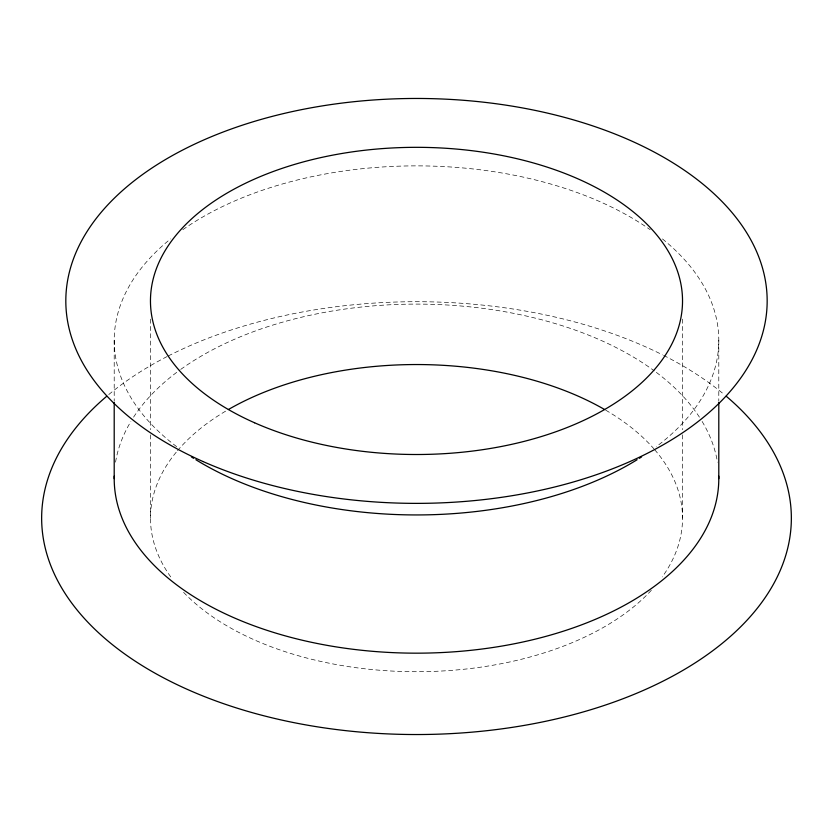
<?xml version="1.0" encoding="UTF-8"?>
<svg xmlns="http://www.w3.org/2000/svg" width="833" height="833" viewBox="0 0 833 833"><rect width="100%" height="100%" fill="white"/><g stroke="black" fill="none" stroke-linecap="round" stroke-linejoin="round"><path stroke-width="0.62" stroke-dasharray="4.17 3.12" d="M718.796 340.405L718.796 401.121M682.519 319.122L682.519 429.682M682.519 434.878L682.519 518.126M150.481 319.122L150.481 429.682M150.481 434.878L150.481 518.126M114.204 340.405L114.204 401.121M108.779 394.54A374.85 216.413 0 0 1 167.048 356.586M168.193 355.993A374.85 216.413 0 0 1 662.495 354.827M663.651 355.41A374.85 216.413 0 0 1 724.221 394.54M115.548 462.148A302.296 174.534 0 0 1 130.885 421.446M133.582 417.146A302.296 174.534 0 0 1 179.709 370.133M180.74 369.394A302.296 174.534 0 0 1 654.311 370.883M656.331 372.382A302.296 174.534 0 0 1 699.418 417.146M702.115 421.446A302.296 174.534 0 0 1 717.452 462.148M662.464 238.946A302.296 174.534 0 0 1 656.331 446.655M176.669 446.655A302.296 174.534 0 0 1 170.536 238.946M182.812 229.689A302.296 174.534 0 0 1 650.188 229.689M654.686 449.716A266.019 153.584 0 0 1 662.277 576.894M651.323 590.295A266.019 153.584 0 0 1 416.5 671.71A266.019 153.584 0 0 1 181.677 590.295M170.723 576.894A266.019 153.584 0 0 1 176.711 451.621M177.512 450.663A266.019 153.584 0 0 1 227.284 410.169M605.716 410.169A266.019 153.584 0 0 1 653.853 448.768"/><path stroke-width="1.25" d="M718.796 402.412L718.796 478.631M114.204 402.412L114.204 478.631M726.209 396.206A374.85 216.413 0 0 1 664.536 680.384A374.85 216.413 0 0 1 168.464 680.384A374.85 216.413 0 0 1 106.791 396.206M718.764 476.101A302.296 174.534 0 0 1 416.5 653.166A302.296 174.534 0 0 1 114.236 476.101M641.587 456.911A302.296 174.534 0 0 1 639.369 458.327M637.13 459.722A302.296 174.534 0 0 1 195.87 459.722M193.631 458.327A302.296 174.534 0 0 1 191.413 456.911M228.398 409.524A266.019 153.584 0 0 1 604.602 409.524M203.023 461.534A350.662 202.45 0 0 0 764.163 327.338A350.662 202.45 0 0 0 282.304 113.871A350.662 202.45 0 0 0 203.023 461.534M254.554 422.768A266.019 153.584 0 0 0 680.249 320.965A266.019 153.584 0 0 0 314.697 159.02A266.019 153.584 0 0 0 254.554 422.768"/></g></svg>
